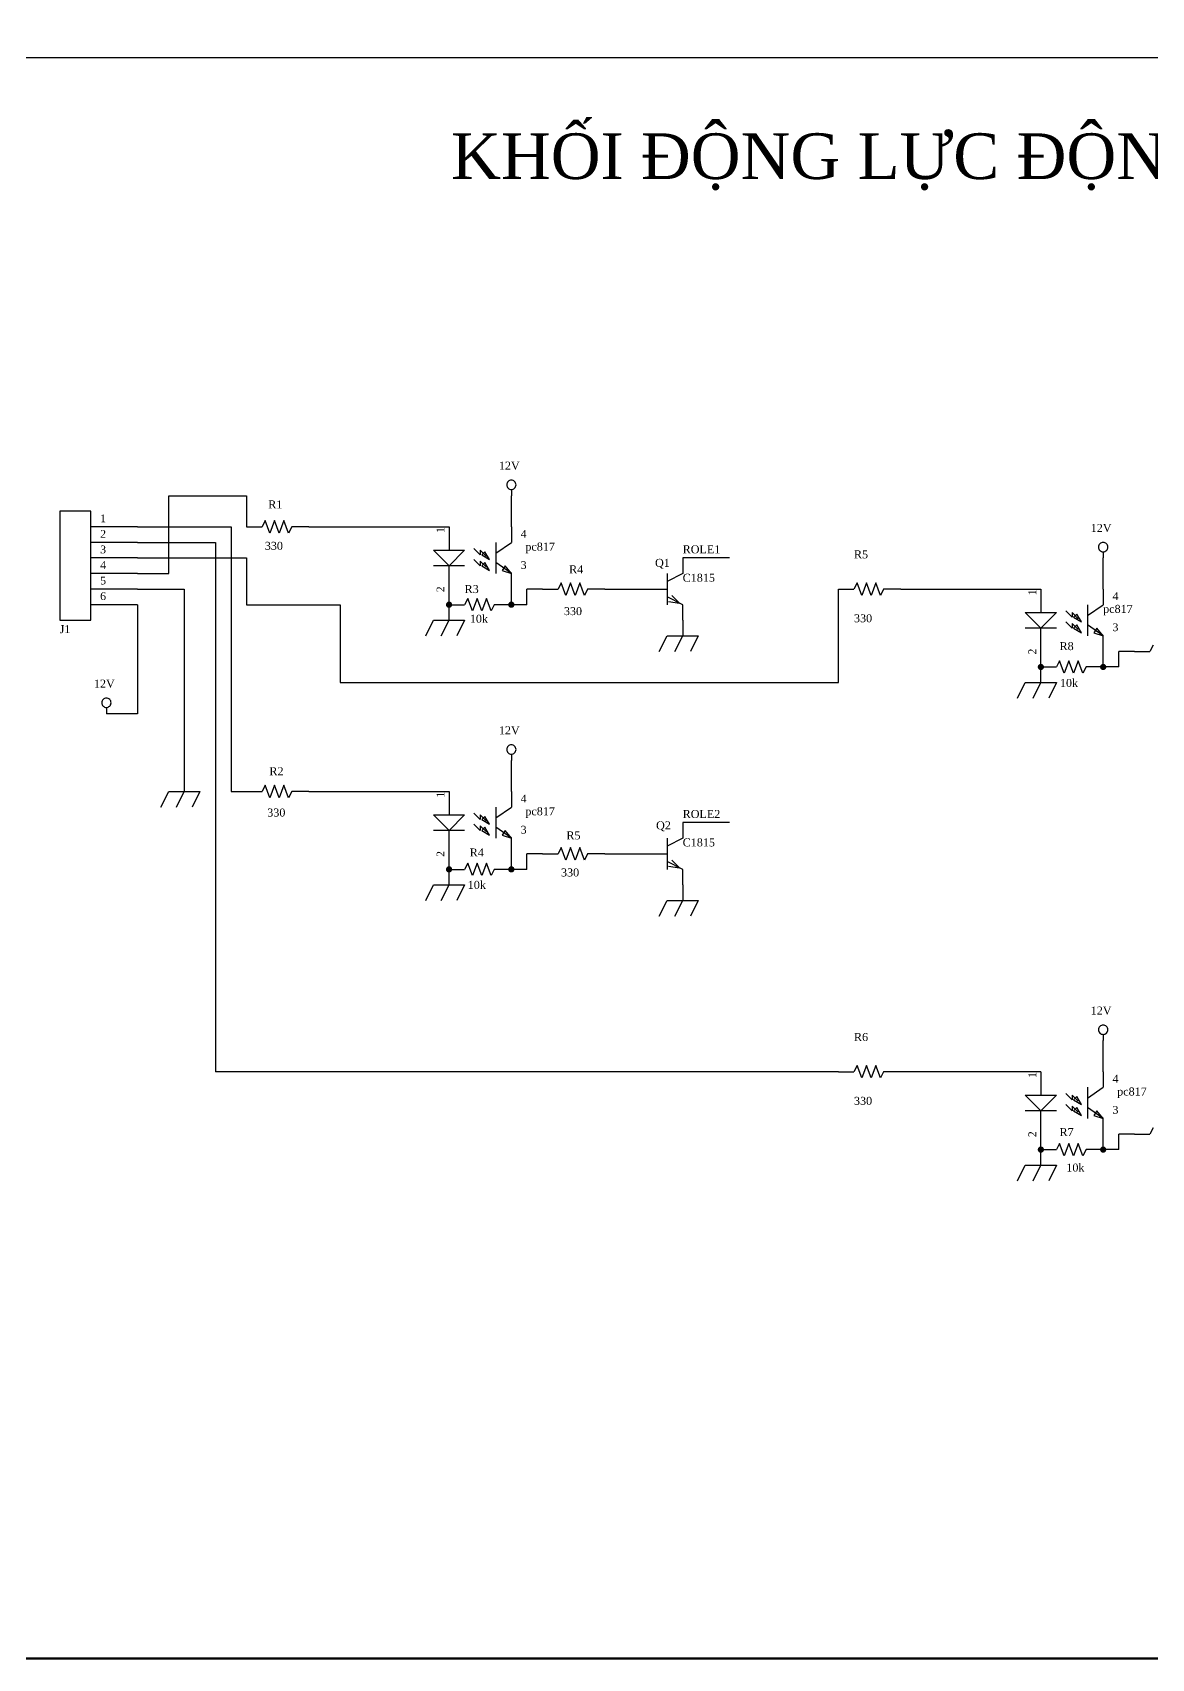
# Model space of a CAD drawing. Header units: millimetres. Extents: x 1065 to 3947, y -2666 to -625.
# Drawn here: x 1666.2 to 1960, y -1466.3 to -1039.3 of the extents above; entities that cross this region are included whole.
import ezdxf

# ---------------------------------------------------------------- set-up
doc = ezdxf.new("R2010")
doc.units = ezdxf.units.MM
for name, color, linetype in [('DUONG BAO', 80, 'Continuous'), ('PARTS', 7, 'Continuous'), ('PARTTEXT', 7, 'Continuous'), ('WIRE', 7, 'Continuous'), ('WIRETEXT', 7, 'Continuous')]:
    doc.layers.add(name, color=color, linetype=linetype)
doc.layers.add('net dam', color=7, linetype='Continuous', lineweight=35)
doc.styles.add('Manh', font='times_0.ttf')
doc.styles.get("Standard").update_dxf_attribs({"font": 'times_0.ttf'})

msp = doc.modelspace()

# ---------------------------------------------------------------- linework, layer by layer
at = {"lineweight": 30}
msp.add_line((1064.5699, -1045.8459), (2253.5699, -1045.8459), dxfattribs=at)
for p in [(1714.2191, -1283.6023), (1877.7951, -1312.2281)]:
    msp.add_line(p, (1714.2191, -1312.2281))
at = {"layer": 'net dam', "color": 7, "lineweight": 60}
msp.add_lwpolyline([(1064.5699, -1466.3459), (1064.5699, -625.3459), (2253.5699, -625.3459), (2253.5699, -1466.3459), (1064.5699, -1466.3459)], close=True, dxfattribs=at)
at = {"layer": 'PARTS'}
for p, q in [((1693.7721, -1169.0991), (1681.5039, -1169.0991)), ((1722.3979, -1169.0991), (1726.4873, -1169.0991)), ((1738.7555, -1169.0991), (1734.6661, -1169.0991)), ((1775.5601, -1169.0991), (1775.5601, -1173.1885)), ((1791.9177, -1169.0991), (1791.9177, -1173.1885)), ((1693.7721, -1173.1885), (1681.5039, -1173.1885)), ((1693.7721, -1177.2779), (1681.5039, -1177.2779)), ((1836.9011, -1177.2779), (1836.9011, -1181.3673)), ((1693.7721, -1181.3673), (1681.5039, -1181.3673)), ((1775.5601, -1185.4567), (1775.5601, -1181.3673)), ((1791.9177, -1185.4567), (1791.9177, -1181.3673)), ((1693.7721, -1185.4567), (1681.5039, -1185.4567)), ((1800.0965, -1185.4567), (1804.1859, -1185.4567)), ((1816.4541, -1185.4567), (1812.3647, -1185.4567)), ((1828.7223, -1185.4567), (1832.8117, -1185.4567)), ((1877.7951, -1185.4567), (1881.8845, -1185.4567)), ((1894.1527, -1185.4567), (1890.0633, -1185.4567)), ((1930.9573, -1185.4567), (1930.9573, -1189.5461)), ((1947.3149, -1185.4567), (1947.3149, -1189.5461)), ((1693.7721, -1189.5461), (1681.5039, -1189.5461)), ((1775.5601, -1189.5461), (1779.6495, -1189.5461)), ((1791.9177, -1189.5461), (1787.8283, -1189.5461)), ((1836.9011, -1193.6355), (1836.9011, -1189.5461)), ((1930.9573, -1201.8143), (1930.9573, -1197.7249)), ((1947.3149, -1201.8143), (1947.3149, -1197.7249)), ((1955.4937, -1201.8143), (1959.5831, -1201.8143)), ((1930.9573, -1205.9037), (1935.0467, -1205.9037)), ((1947.3149, -1205.9037), (1943.2255, -1205.9037)), ((1722.3979, -1238.6189), (1726.4873, -1238.6189)), ((1738.7555, -1238.6189), (1734.6661, -1238.6189)), ((1775.5601, -1238.6189), (1775.5601, -1242.7083)), ((1791.9177, -1238.6189), (1791.9177, -1242.7083)), ((1836.9011, -1246.7977), (1836.9011, -1250.8871)), ((1775.5601, -1254.9765), (1775.5601, -1250.8871)), ((1791.9177, -1254.9765), (1791.9177, -1250.8871)), ((1800.0965, -1254.9765), (1804.1859, -1254.9765)), ((1816.4541, -1254.9765), (1812.3647, -1254.9765)), ((1828.7223, -1254.9765), (1832.8117, -1254.9765)), ((1775.5601, -1259.0659), (1779.6495, -1259.0659)), ((1791.9177, -1259.0659), (1787.8283, -1259.0659)), ((1836.9011, -1263.1553), (1836.9011, -1259.0659)), ((1877.7951, -1312.2281), (1881.8845, -1312.2281)), ((1894.1527, -1312.2281), (1890.0633, -1312.2281)), ((1930.9573, -1312.2281), (1930.9573, -1316.3175)), ((1947.3149, -1312.2281), (1947.3149, -1316.3175)), ((1930.9573, -1328.5857), (1930.9573, -1324.4963)), ((1947.3149, -1328.5857), (1947.3149, -1324.4963)), ((1955.4937, -1328.5857), (1959.5831, -1328.5857)), ((1930.9573, -1332.6751), (1935.0467, -1332.6751)), ((1947.3149, -1332.6751), (1943.2255, -1332.6751))]:
    msp.add_line(p, q, dxfattribs=at)
for points in [[(1793.1445, -1158.0577, 0.0985), (1793.0511, -1157.5882, 0.0985), (1792.7852, -1157.1902, 0.0985), (1792.3872, -1156.9242, 0.0985), (1791.9177, -1156.8309, 0.0985), (1791.4482, -1156.9242, 0.0985), (1791.0502, -1157.1902, 0.0985), (1790.7843, -1157.5882, 0.0985), (1790.6909, -1158.0577, 0.0985), (1790.7843, -1158.5272, 0.0985), (1791.0502, -1158.9252, 0.0985), (1791.4482, -1159.1911, 0.0985), (1791.9177, -1159.2845, 0.0985), (1792.3872, -1159.1911, 0.0985), (1792.7852, -1158.9252, 0.0985), (1793.0511, -1158.5272, 0.0985)], [(1948.5417, -1174.4153, 0.0985), (1948.4483, -1173.9458, 0.0985), (1948.1824, -1173.5478, 0.0985), (1947.7844, -1173.2818, 0.0985), (1947.3149, -1173.1885, 0.0985), (1946.8454, -1173.2818, 0.0985), (1946.4474, -1173.5478, 0.0985), (1946.1815, -1173.9458, 0.0985), (1946.0881, -1174.4153, 0.0985), (1946.1815, -1174.8848, 0.0985), (1946.4474, -1175.2828, 0.0985), (1946.8454, -1175.5487, 0.0985), (1947.3149, -1175.6421, 0.0985), (1947.7844, -1175.5487, 0.0985), (1948.1824, -1175.2828, 0.0985), (1948.4483, -1174.8848, 0.0985)], [(1686.8201, -1215.3093, 0.0985), (1686.7267, -1214.8398, 0.0985), (1686.4608, -1214.4418, 0.0985), (1686.0628, -1214.1758, 0.0985), (1685.5933, -1214.0825, 0.0985), (1685.1238, -1214.1758, 0.0985), (1684.7258, -1214.4418, 0.0985), (1684.4599, -1214.8398, 0.0985), (1684.3665, -1215.3093, 0.0985), (1684.4599, -1215.7788, 0.0985), (1684.7258, -1216.1768, 0.0985), (1685.1238, -1216.4427, 0.0985), (1685.5933, -1216.5361, 0.0985), (1686.0628, -1216.4427, 0.0985), (1686.4608, -1216.1768, 0.0985), (1686.7267, -1215.7788, 0.0985)], [(1793.1445, -1227.5775, 0.0985), (1793.0511, -1227.108, 0.0985), (1792.7852, -1226.71, 0.0985), (1792.3872, -1226.444, 0.0985), (1791.9177, -1226.3507, 0.0985), (1791.4482, -1226.444, 0.0985), (1791.0502, -1226.71, 0.0985), (1790.7843, -1227.108, 0.0985), (1790.6909, -1227.5775, 0.0985), (1790.7843, -1228.047, 0.0985), (1791.0502, -1228.445, 0.0985), (1791.4482, -1228.7109, 0.0985), (1791.9177, -1228.8043, 0.0985), (1792.3872, -1228.7109, 0.0985), (1792.7852, -1228.445, 0.0985), (1793.0511, -1228.047, 0.0985)], [(1948.5417, -1301.1867, 0.0985), (1948.4483, -1300.7172, 0.0985), (1948.1824, -1300.3192, 0.0985), (1947.7844, -1300.0532, 0.0985), (1947.3149, -1299.9599, 0.0985), (1946.8454, -1300.0532, 0.0985), (1946.4474, -1300.3192, 0.0985), (1946.1815, -1300.7172, 0.0985), (1946.0881, -1301.1867, 0.0985), (1946.1815, -1301.6562, 0.0985), (1946.4474, -1302.0542, 0.0985), (1946.8454, -1302.3201, 0.0985), (1947.3149, -1302.4135, 0.0985), (1947.7844, -1302.3201, 0.0985), (1948.1824, -1302.0542, 0.0985), (1948.4483, -1301.6562, 0.0985)]]:
    msp.add_lwpolyline(points, format="xyb", close=True, dxfattribs=at)
for points in [[(1791.9177, -1159.2845), (1791.9177, -1160.9203)], [(1727.3052, -1167.4633), (1726.4873, -1169.0991)], [(1728.532, -1170.7348), (1727.3052, -1167.4633)], [(1729.7588, -1167.4633), (1728.532, -1170.7348)], [(1730.9856, -1170.7348), (1729.7588, -1167.4633)], [(1732.2125, -1167.4633), (1730.9856, -1170.7348)], [(1733.4393, -1170.7348), (1732.2125, -1167.4633)], [(1734.2572, -1169.0991), (1733.4393, -1170.7348)], [(1734.6661, -1169.0991), (1734.2572, -1169.0991)], [(1775.5601, -1173.1885), (1775.5601, -1175.2332)], [(1787.8283, -1173.1885), (1787.8283, -1181.3673)], [(1787.8283, -1176.051), (1791.9177, -1173.1885)], [(1783.7389, -1176.46), (1782.1031, -1174.8242)], [(1783.7389, -1179.3226), (1782.1031, -1177.6868)], [(1783.7389, -1175.2332), (1783.7389, -1176.46)], [(1785.3747, -1176.8689), (1783.7389, -1175.2332)], [(1783.7389, -1178.0957), (1783.7389, -1179.3226)], [(1785.3747, -1179.7315), (1783.7389, -1178.0957)], [(1791.9177, -1181.3673), (1787.8283, -1178.5047)], [(1947.3149, -1175.6421), (1947.3149, -1177.2779)], [(1779.6495, -1179.3226), (1771.4707, -1179.3226)], [(1775.5601, -1181.3673), (1775.5601, -1179.3226)], [(1836.9011, -1181.3673), (1832.8117, -1183.412)], [(1832.8117, -1181.3673), (1832.8117, -1189.5461)], [(1805.0038, -1183.8209), (1804.1859, -1185.4567)], [(1806.2306, -1187.0924), (1805.0038, -1183.8209)], [(1807.4574, -1183.8209), (1806.2306, -1187.0924)], [(1808.6842, -1187.0924), (1807.4574, -1183.8209)], [(1809.9111, -1183.8209), (1808.6842, -1187.0924)], [(1811.1379, -1187.0924), (1809.9111, -1183.8209)], [(1811.9558, -1185.4567), (1811.1379, -1187.0924)], [(1812.3647, -1185.4567), (1811.9558, -1185.4567)], [(1833.2206, -1188.7282), (1836.0832, -1189.1371), (1834.0385, -1187.0924)], [(1882.7024, -1183.8209), (1881.8845, -1185.4567)], [(1883.9292, -1187.0924), (1882.7024, -1183.8209)], [(1885.156, -1183.8209), (1883.9292, -1187.0924)], [(1886.3828, -1187.0924), (1885.156, -1183.8209)], [(1887.6097, -1183.8209), (1886.3828, -1187.0924)], [(1888.8365, -1187.0924), (1887.6097, -1183.8209)], [(1889.6544, -1185.4567), (1888.8365, -1187.0924)], [(1890.0633, -1185.4567), (1889.6544, -1185.4567)], [(1780.4674, -1187.9103), (1779.6495, -1189.5461)], [(1781.6942, -1191.1818), (1780.4674, -1187.9103)], [(1782.921, -1187.9103), (1781.6942, -1191.1818)], [(1784.1478, -1191.1818), (1782.921, -1187.9103)], [(1785.3747, -1187.9103), (1784.1478, -1191.1818)], [(1786.6015, -1191.1818), (1785.3747, -1187.9103)], [(1787.4194, -1189.5461), (1786.6015, -1191.1818)], [(1787.8283, -1189.5461), (1787.4194, -1189.5461)], [(1836.9011, -1189.5461), (1832.8117, -1187.5014)], [(1930.9573, -1189.5461), (1930.9573, -1191.5908)], [(1939.1361, -1192.8176), (1937.5003, -1191.1818)], [(1939.1361, -1191.5908), (1939.1361, -1192.8176)], [(1940.7719, -1193.2265), (1939.1361, -1191.5908)], [(1943.2255, -1189.5461), (1943.2255, -1197.7249)], [(1943.2255, -1192.4086), (1947.3149, -1189.5461)], [(1769.426, -1197.7249), (1771.4707, -1193.6355)], [(1771.4707, -1193.6355), (1779.6495, -1193.6355)], [(1773.5154, -1197.7249), (1775.5601, -1193.6355)], [(1779.6495, -1193.6355), (1777.6048, -1197.7249)], [(1935.0467, -1195.6802), (1926.8679, -1195.6802)], [(1930.9573, -1197.7249), (1930.9573, -1195.6802)], [(1939.1361, -1195.6802), (1937.5003, -1194.0444)], [(1939.1361, -1194.4533), (1939.1361, -1195.6802)], [(1940.7719, -1196.0891), (1939.1361, -1194.4533)], [(1947.3149, -1197.7249), (1943.2255, -1194.8623)], [(1830.767, -1201.8143), (1832.8117, -1197.7249)], [(1832.8117, -1197.7249), (1840.9905, -1197.7249)], [(1834.8564, -1201.8143), (1836.9011, -1197.7249)], [(1840.9905, -1197.7249), (1838.9458, -1201.8143)], [(1935.8646, -1204.2679), (1935.0467, -1205.9037)], [(1937.0914, -1207.5394), (1935.8646, -1204.2679)], [(1938.3182, -1204.2679), (1937.0914, -1207.5394)], [(1939.545, -1207.5394), (1938.3182, -1204.2679)], [(1940.7719, -1204.2679), (1939.545, -1207.5394)], [(1941.9987, -1207.5394), (1940.7719, -1204.2679)], [(1960.401, -1200.1785), (1959.5831, -1201.8143)], [(1942.8166, -1205.9037), (1941.9987, -1207.5394)], [(1943.2255, -1205.9037), (1942.8166, -1205.9037)], [(1924.8232, -1214.0825), (1926.8679, -1209.9931)], [(1926.8679, -1209.9931), (1935.0467, -1209.9931)], [(1928.9126, -1214.0825), (1930.9573, -1209.9931)], [(1935.0467, -1209.9931), (1933.002, -1214.0825)], [(1685.5933, -1216.5361), (1685.5933, -1218.1719)], [(1791.9177, -1228.8043), (1791.9177, -1230.4401)], [(1727.3052, -1236.9831), (1726.4873, -1238.6189)], [(1728.532, -1240.2546), (1727.3052, -1236.9831)], [(1729.7588, -1236.9831), (1728.532, -1240.2546)], [(1730.9856, -1240.2546), (1729.7588, -1236.9831)], [(1732.2125, -1236.9831), (1730.9856, -1240.2546)], [(1733.4393, -1240.2546), (1732.2125, -1236.9831)], [(1699.9062, -1242.7083), (1701.9509, -1238.6189)], [(1701.9509, -1238.6189), (1710.1297, -1238.6189)], [(1703.9956, -1242.7083), (1706.0403, -1238.6189)], [(1710.1297, -1238.6189), (1708.085, -1242.7083)], [(1734.2572, -1238.6189), (1733.4393, -1240.2546)], [(1734.6661, -1238.6189), (1734.2572, -1238.6189)], [(1775.5601, -1242.7083), (1775.5601, -1244.753)], [(1787.8283, -1242.7083), (1787.8283, -1250.8871)], [(1787.8283, -1245.5708), (1791.9177, -1242.7083)], [(1783.7389, -1245.9798), (1782.1031, -1244.344)], [(1783.7389, -1244.753), (1783.7389, -1245.9798)], [(1785.3747, -1246.3887), (1783.7389, -1244.753)], [(1779.6495, -1248.8424), (1771.4707, -1248.8424)], [(1775.5601, -1250.8871), (1775.5601, -1248.8424)], [(1783.7389, -1248.8424), (1782.1031, -1247.2066)], [(1783.7389, -1247.6155), (1783.7389, -1248.8424)], [(1785.3747, -1249.2513), (1783.7389, -1247.6155)], [(1791.9177, -1250.8871), (1787.8283, -1248.0245)], [(1836.9011, -1250.8871), (1832.8117, -1252.9318)], [(1832.8117, -1250.8871), (1832.8117, -1259.0659)], [(1805.0038, -1253.3407), (1804.1859, -1254.9765)], [(1806.2306, -1256.6122), (1805.0038, -1253.3407)], [(1807.4574, -1253.3407), (1806.2306, -1256.6122)], [(1808.6842, -1256.6122), (1807.4574, -1253.3407)], [(1809.9111, -1253.3407), (1808.6842, -1256.6122)], [(1811.1379, -1256.6122), (1809.9111, -1253.3407)], [(1811.9558, -1254.9765), (1811.1379, -1256.6122)], [(1812.3647, -1254.9765), (1811.9558, -1254.9765)], [(1780.4674, -1257.4301), (1779.6495, -1259.0659)], [(1781.6942, -1260.7016), (1780.4674, -1257.4301)], [(1782.921, -1257.4301), (1781.6942, -1260.7016)], [(1784.1478, -1260.7016), (1782.921, -1257.4301)], [(1785.3747, -1257.4301), (1784.1478, -1260.7016)], [(1786.6015, -1260.7016), (1785.3747, -1257.4301)], [(1787.4194, -1259.0659), (1786.6015, -1260.7016)], [(1787.8283, -1259.0659), (1787.4194, -1259.0659)], [(1836.9011, -1259.0659), (1832.8117, -1257.0212)], [(1833.2206, -1258.248), (1836.0832, -1258.6569), (1834.0385, -1256.6122)], [(1769.426, -1267.2447), (1771.4707, -1263.1553)], [(1771.4707, -1263.1553), (1779.6495, -1263.1553)], [(1773.5154, -1267.2447), (1775.5601, -1263.1553)], [(1779.6495, -1263.1553), (1777.6048, -1267.2447)], [(1830.767, -1271.3341), (1832.8117, -1267.2447)], [(1832.8117, -1267.2447), (1840.9905, -1267.2447)], [(1834.8564, -1271.3341), (1836.9011, -1267.2447)], [(1840.9905, -1267.2447), (1838.9458, -1271.3341)], [(1947.3149, -1302.4135), (1947.3149, -1304.0493)], [(1882.7024, -1310.5923), (1881.8845, -1312.2281)], [(1883.9292, -1313.8638), (1882.7024, -1310.5923)], [(1885.156, -1310.5923), (1883.9292, -1313.8638)], [(1886.3828, -1313.8638), (1885.156, -1310.5923)], [(1887.6097, -1310.5923), (1886.3828, -1313.8638)], [(1888.8365, -1313.8638), (1887.6097, -1310.5923)], [(1889.6544, -1312.2281), (1888.8365, -1313.8638)], [(1890.0633, -1312.2281), (1889.6544, -1312.2281)], [(1930.9573, -1316.3175), (1930.9573, -1318.3622)], [(1939.1361, -1319.589), (1937.5003, -1317.9532)], [(1939.1361, -1318.3622), (1939.1361, -1319.589)], [(1940.7719, -1319.9979), (1939.1361, -1318.3622)], [(1943.2255, -1316.3175), (1943.2255, -1324.4963)], [(1943.2255, -1319.18), (1947.3149, -1316.3175)], [(1935.0467, -1322.4516), (1926.8679, -1322.4516)], [(1930.9573, -1324.4963), (1930.9573, -1322.4516)], [(1939.1361, -1322.4516), (1937.5003, -1320.8158)], [(1939.1361, -1321.2247), (1939.1361, -1322.4516)], [(1940.7719, -1322.8605), (1939.1361, -1321.2247)], [(1947.3149, -1324.4963), (1943.2255, -1321.6337)], [(1960.401, -1326.9499), (1959.5831, -1328.5857)], [(1935.8646, -1331.0393), (1935.0467, -1332.6751)], [(1937.0914, -1334.3108), (1935.8646, -1331.0393)], [(1938.3182, -1331.0393), (1937.0914, -1334.3108)], [(1939.545, -1334.3108), (1938.3182, -1331.0393)], [(1940.7719, -1331.0393), (1939.545, -1334.3108)], [(1941.9987, -1334.3108), (1940.7719, -1331.0393)], [(1924.8232, -1340.8539), (1926.8679, -1336.7645)], [(1926.8679, -1336.7645), (1935.0467, -1336.7645)], [(1928.9126, -1340.8539), (1930.9573, -1336.7645)], [(1935.0467, -1336.7645), (1933.002, -1340.8539)], [(1942.8166, -1332.6751), (1941.9987, -1334.3108)], [(1943.2255, -1332.6751), (1942.8166, -1332.6751)]]:
    msp.add_lwpolyline(points, dxfattribs=at)
for points in [[(1681.5039, -1165.0097), (1673.3251, -1165.0097), (1673.3251, -1193.6355), (1681.5039, -1193.6355)], [(1775.5601, -1179.3226), (1771.4707, -1175.2332), (1779.6495, -1175.2332), (1775.5601, -1179.3226)], [(1786.1925, -1177.6868), (1784.9657, -1175.6421), (1784.1478, -1176.46), (1786.1925, -1177.6868)], [(1786.1925, -1180.5494), (1784.9657, -1178.5047), (1784.1478, -1179.3226), (1786.1925, -1180.5494)], [(1791.9177, -1181.3673), (1790.2819, -1179.3226), (1789.4641, -1180.5494), (1791.9177, -1181.3673)], [(1930.9573, -1195.6802), (1926.8679, -1191.5908), (1935.0467, -1191.5908), (1930.9573, -1195.6802)], [(1941.5897, -1194.0444), (1940.3629, -1191.9997), (1939.545, -1192.8176), (1941.5897, -1194.0444)], [(1941.5897, -1196.907), (1940.3629, -1194.8623), (1939.545, -1195.6802), (1941.5897, -1196.907)], [(1947.3149, -1197.7249), (1945.6791, -1195.6802), (1944.8613, -1196.907), (1947.3149, -1197.7249)], [(1775.5601, -1248.8424), (1771.4707, -1244.753), (1779.6495, -1244.753), (1775.5601, -1248.8424)], [(1786.1925, -1247.2066), (1784.9657, -1245.1619), (1784.1478, -1245.9798), (1786.1925, -1247.2066)], [(1786.1925, -1250.0692), (1784.9657, -1248.0245), (1784.1478, -1248.8424), (1786.1925, -1250.0692)], [(1791.9177, -1250.8871), (1790.2819, -1248.8424), (1789.4641, -1250.0692), (1791.9177, -1250.8871)], [(1930.9573, -1322.4516), (1926.8679, -1318.3622), (1935.0467, -1318.3622), (1930.9573, -1322.4516)], [(1941.5897, -1320.8158), (1940.3629, -1318.7711), (1939.545, -1319.589), (1941.5897, -1320.8158)], [(1941.5897, -1323.6784), (1940.3629, -1321.6337), (1939.545, -1322.4516), (1941.5897, -1323.6784)], [(1947.3149, -1324.4963), (1945.6791, -1322.4516), (1944.8613, -1323.6784), (1947.3149, -1324.4963)]]:
    msp.add_lwpolyline(points, close=True, dxfattribs=at)
at = {"layer": 'WIRE'}
for points in [[(1701.9509, -1181.3673), (1701.9509, -1160.9203)], [(1701.9509, -1160.9203), (1722.3979, -1160.9203)], [(1722.3979, -1160.9203), (1722.3979, -1169.0991)], [(1791.9177, -1169.0991), (1791.9177, -1160.9203)], [(1693.7721, -1169.0991), (1718.3085, -1169.0991)], [(1718.3085, -1169.0991), (1718.3085, -1238.6189)], [(1738.7555, -1169.0991), (1775.5601, -1169.0991)], [(1693.7721, -1173.1885), (1714.2191, -1173.1885)], [(1714.2191, -1173.1885), (1714.2191, -1283.6023)], [(1693.7721, -1177.2779), (1722.3979, -1177.2779)], [(1722.3979, -1177.2779), (1722.3979, -1189.5461)], [(1849.1693, -1177.2779), (1836.9011, -1177.2779)], [(1947.3149, -1185.4567), (1947.3149, -1177.2779)], [(1693.7721, -1181.3673), (1701.9509, -1181.3673)], [(1693.7721, -1185.4567), (1706.0403, -1185.4567)], [(1706.0403, -1185.4567), (1706.0403, -1238.6189)], [(1775.5601, -1189.5461), (1775.5601, -1185.4567)], [(1791.9177, -1189.5461), (1791.9177, -1185.4567)], [(1796.0071, -1189.5461), (1796.0071, -1185.4567)], [(1800.0965, -1185.4567), (1796.0071, -1185.4567)], [(1816.4541, -1185.4567), (1828.7223, -1185.4567)], [(1877.7951, -1209.9931), (1877.7951, -1185.4567)], [(1894.1527, -1185.4567), (1930.9573, -1185.4567)], [(1693.7721, -1189.5461), (1693.7721, -1218.1719)], [(1722.3979, -1189.5461), (1746.9343, -1189.5461)], [(1746.9343, -1189.5461), (1746.9343, -1209.9931)], [(1775.5601, -1193.6355), (1775.5601, -1189.5461)], [(1796.0071, -1189.5461), (1791.9177, -1189.5461)], [(1836.9011, -1193.6355), (1836.9011, -1197.7249)], [(1930.9573, -1205.9037), (1930.9573, -1201.8143)], [(1947.3149, -1205.9037), (1947.3149, -1201.8143)], [(1951.4043, -1205.9037), (1951.4043, -1201.8143)], [(1955.4937, -1201.8143), (1951.4043, -1201.8143)], [(1930.9573, -1209.9931), (1930.9573, -1205.9037)], [(1951.4043, -1205.9037), (1947.3149, -1205.9037)], [(1746.9343, -1209.9931), (1877.7951, -1209.9931)], [(1693.7721, -1218.1719), (1685.5933, -1218.1719)], [(1791.9177, -1238.6189), (1791.9177, -1230.4401)], [(1718.3085, -1238.6189), (1722.3979, -1238.6189)], [(1738.7555, -1238.6189), (1775.5601, -1238.6189)], [(1849.1693, -1246.7977), (1836.9011, -1246.7977)], [(1775.5601, -1259.0659), (1775.5601, -1254.9765)], [(1791.9177, -1259.0659), (1791.9177, -1254.9765)], [(1796.0071, -1259.0659), (1796.0071, -1254.9765)], [(1800.0965, -1254.9765), (1796.0071, -1254.9765)], [(1816.4541, -1254.9765), (1828.7223, -1254.9765)], [(1775.5601, -1263.1553), (1775.5601, -1259.0659)], [(1796.0071, -1259.0659), (1791.9177, -1259.0659)], [(1836.9011, -1263.1553), (1836.9011, -1267.2447)], [(1947.3149, -1312.2281), (1947.3149, -1304.0493)], [(1930.9573, -1312.2281), (1894.1527, -1312.2281)], [(1930.9573, -1332.6751), (1930.9573, -1328.5857)], [(1947.3149, -1332.6751), (1947.3149, -1328.5857)], [(1951.4043, -1332.6751), (1951.4043, -1328.5857)], [(1955.4937, -1328.5857), (1951.4043, -1328.5857)], [(1930.9573, -1336.7645), (1930.9573, -1332.6751)], [(1951.4043, -1332.6751), (1947.3149, -1332.6751)]]:
    msp.add_lwpolyline(points, dxfattribs=at)
at = {"layer": 'WIRE', "const_width": 0.8179}
for points in [[(1775.1512, -1189.5461, 1), (1775.969, -1189.5461, 1)], [(1791.5088, -1189.5461, 1), (1792.3266, -1189.5461, 1)], [(1930.5484, -1205.9037, 1), (1931.3662, -1205.9037, 1)], [(1946.906, -1205.9037, 1), (1947.7238, -1205.9037, 1)], [(1775.1512, -1259.0659, 1), (1775.969, -1259.0659, 1)], [(1791.5088, -1259.0659, 1), (1792.3266, -1259.0659, 1)], [(1930.5484, -1332.6751, 1), (1931.3662, -1332.6751, 1)], [(1946.906, -1332.6751, 1), (1947.7238, -1332.6751, 1)]]:
    msp.add_lwpolyline(points, format="xyb", close=True, dxfattribs=at)

# ---------------------------------------------------------------- texts
at = {"layer": 'DUONG BAO', "color": 7, "insert": (1776.0893, -1065.7221), "char_height": 12, "width": 341.882105, "attachment_point": 1, "style": 'Manh'}
msp.add_mtext('\\pt204;KHỐI ĐỘNG LỰC ĐỘNG CƠ LEO THANG', dxfattribs=at)
at = {"layer": 'PARTS'}
for s, p in [('1', (1683.9575, -1167.8722)), ('2', (1683.9575, -1171.9616)), ('4', (1794.3713, -1171.9616)), ('3', (1683.9575, -1176.051)), ('4', (1683.9575, -1180.1404)), ('3', (1794.3713, -1180.1404)), ('5', (1683.9575, -1184.2298)), ('6', (1683.9575, -1188.3192)), ('4', (1949.7685, -1188.3192)), ('3', (1949.7685, -1196.498)), ('4', (1794.3713, -1241.4814)), ('3', (1794.3713, -1249.6602)), ('4', (1949.7685, -1315.0906)), ('3', (1949.7685, -1323.2694))]:
    msp.add_text(s, height=2.0447, dxfattribs=at).set_placement(p)
for s, p in [('1', (1774.3333, -1170.7348)), ('2', (1774.3333, -1186.2745)), ('1', (1929.7305, -1187.0924)), ('2', (1929.7305, -1202.6321)), ('1', (1774.3333, -1240.2546)), ('2', (1774.3333, -1255.7943)), ('1', (1929.7305, -1313.8638)), ('2', (1929.7305, -1329.4035))]:
    msp.add_text(s, height=2.0447, rotation=90, dxfattribs=at).set_placement(p)
at = {"layer": 'PARTTEXT'}
for s, p in [('12V', (1788.6462, -1154.0741)), ('R1', (1728.1046, -1164.2577)), ('12V', (1944.0434, -1170.4317)), ('330 ', (1727.1804, -1175.138)), ('pc817', (1795.5982, -1175.3389)), ('Q1', (1829.6524, -1179.6036)), ('R5', (1881.8845, -1177.3836)), ('R4', (1807.0832, -1181.2999)), ('C1815', (1836.9011, -1183.5177)), ('R3', (1779.6495, -1186.4894)), ('330', (1805.7198, -1192.2772)), ('pc817', (1947.3149, -1191.6965)), ('J1', (1673.3251, -1197.0128)), ('10k', (1781.0189, -1194.2873)), ('330', (1881.8845, -1194.1502)), ('R8', (1935.8574, -1201.4753)), ('12V', (1682.3218, -1211.3257)), ('10k', (1935.9587, -1211.155)), ('12V', (1788.6462, -1223.5939)), ('R2', (1728.3885, -1234.3447)), ('pc817', (1795.5982, -1244.8587)), ('330', (1727.8293, -1245.1895)), ('Q2', (1829.9171, -1248.5605)), ('R5', (1806.3776, -1251.1952)), ('C1815', (1836.9011, -1253.0375)), ('R4', (1780.9916, -1255.6857)), ('330', (1804.9559, -1260.9292)), ('10k', (1780.4696, -1264.1839)), ('12V', (1944.0434, -1297.2031)), ('R6', (1881.8845, -1304.155)), ('330', (1881.8845, -1320.9216)), ('pc817', (1950.9954, -1318.4679)), ('R7', (1935.8575, -1329.1384)), ('10k', (1937.6413, -1338.4524))]:
    msp.add_text(s, height=2.10218, dxfattribs=at).set_placement(p)
at = {"layer": 'WIRETEXT'}
for s, p in [('ROLE1', (1836.9011, -1176.051)), ('ROLE2', (1836.9011, -1245.5708))]:
    msp.add_text(s, height=2.10218, dxfattribs=at).set_placement(p)

doc.saveas('drawing.dxf')
